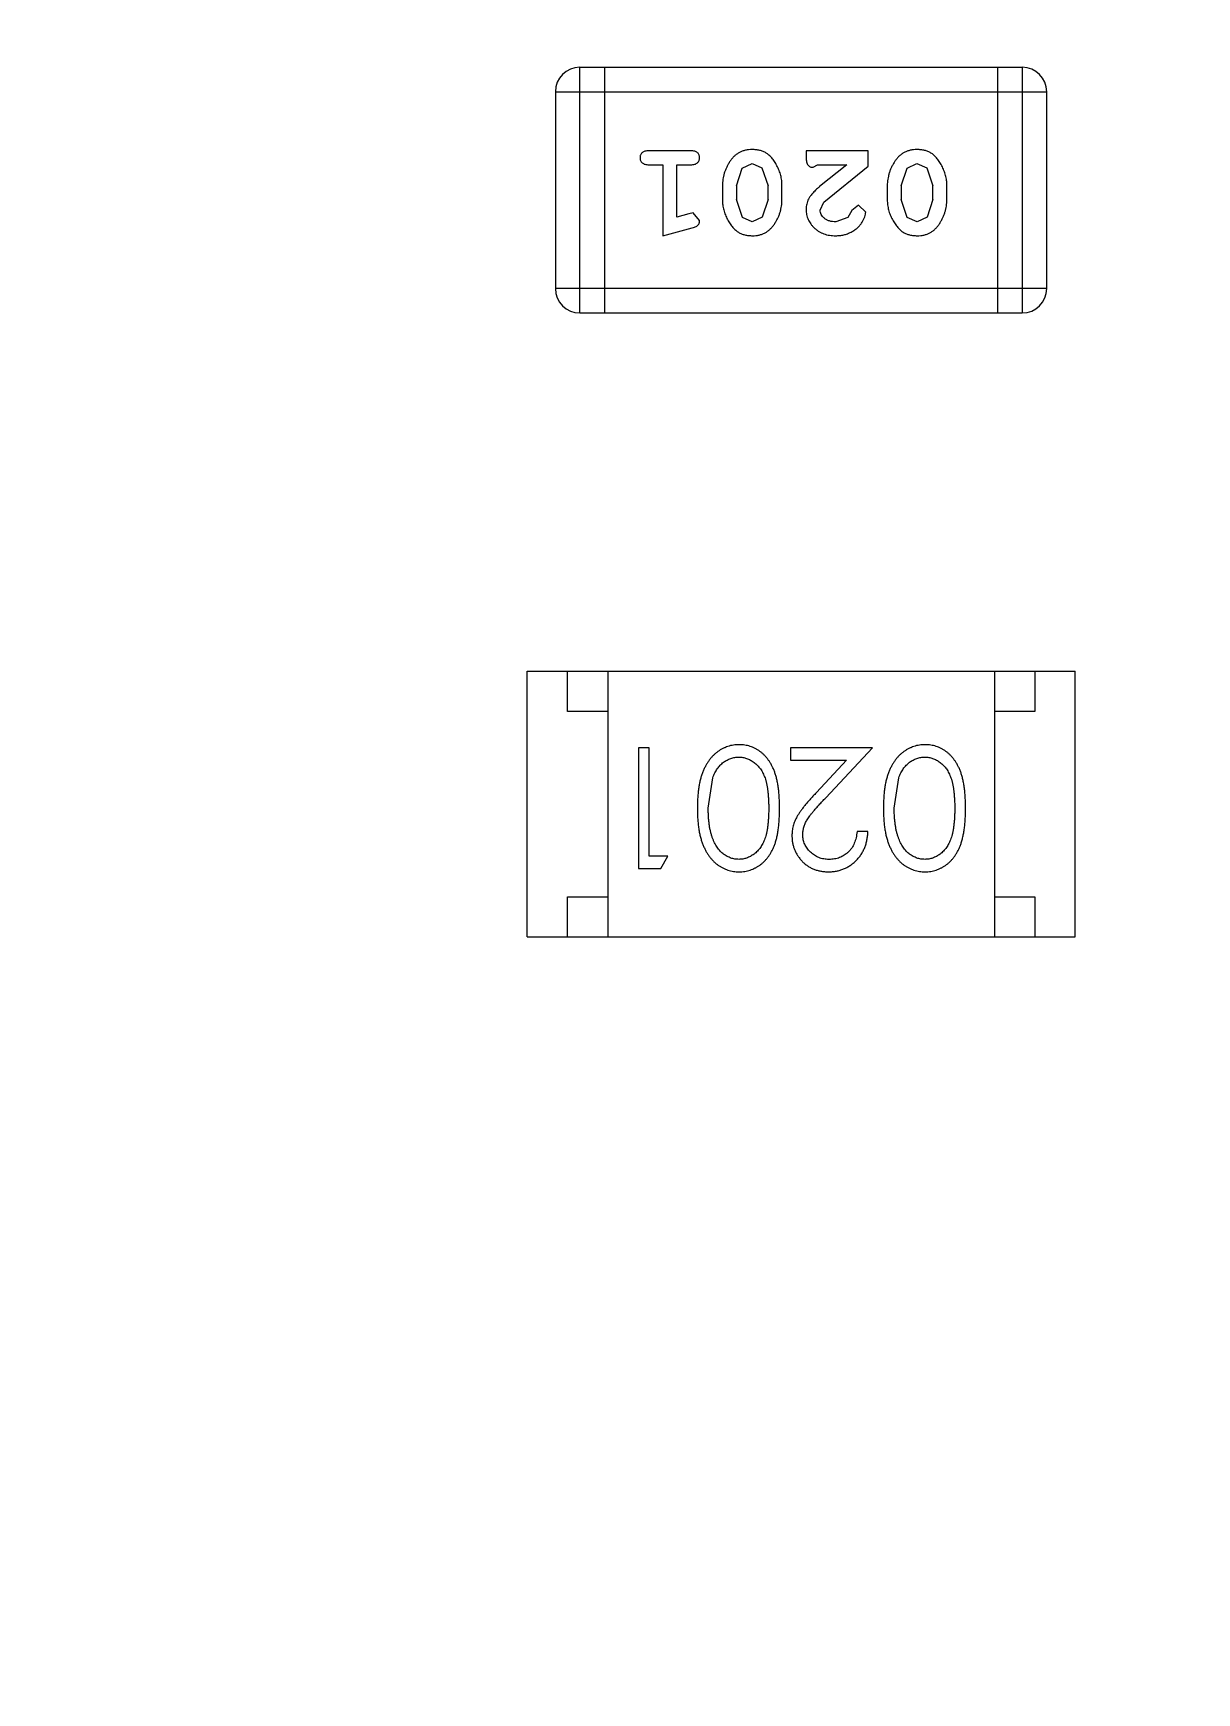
# Model space of a CAD drawing. Header units: inches. Extents: x 398 to 599, y 40 to 151.
# Drawn here: x 541.208 to 542.651, y 102.353 to 104.413 of the extents above; entities that cross this region are included whole.
import ezdxf

# ---------------------------------------------------------------- set-up
doc = ezdxf.new("R2010")
doc.units = ezdxf.units.IN
doc.header["$LTSCALE"] = 1.21
doc.header["$MEASUREMENT"] = 0
doc.layers.get('0').update_dxf_attribs({"linetype": 'CONTINUOUS'})

msp = doc.modelspace()

# ---------------------------------------------------------------- linework, layer by layer
at = {"color": 7, "linetype": 'Continuous'}
for p, q in [((541.886, 104.0655), (541.886, 104.3703)), ((542.4347, 104.3703), (541.886, 104.3703)), ((541.9165, 104.3703), (541.9165, 104.0655)), ((542.4042, 104.3703), (542.4042, 104.0655)), ((542.4347, 104.3703), (542.4347, 104.0655)), ((541.8555, 104.3399), (541.8555, 104.096)), ((541.8555, 104.3399), (542.4651, 104.3399)), ((542.4651, 104.096), (542.4651, 104.3399)), ((542.0235, 104.2667), (541.9716, 104.2667)), ((542.1666, 104.2667), (542.1666, 104.2588)), ((542.2437, 104.2667), (542.1666, 104.2667)), ((542.2437, 104.2478), (542.2437, 104.2667)), ((541.9716, 104.2494), (541.9889, 104.2494)), ((541.9889, 104.2494), (541.9889, 104.1613)), ((542.0062, 104.1844), (542.0062, 104.2494)), ((542.0062, 104.2494), (542.0235, 104.2494)), ((542.0801, 104.2234), (542.0874, 104.2452)), ((542.0874, 104.2452), (542.0997, 104.251)), ((542.0997, 104.251), (542.1118, 104.2457)), ((542.1118, 104.2457), (542.1194, 104.2234)), ((542.1753, 104.2463), (542.1808, 104.2494)), ((542.1808, 104.2494), (542.217, 104.2494)), ((542.217, 104.2494), (542.1834, 104.2224)), ((542.1887, 104.2029), (542.2437, 104.2478)), ((542.2846, 104.2234), (542.2919, 104.2452)), ((542.2919, 104.2452), (542.3042, 104.251)), ((542.3042, 104.251), (542.3163, 104.2457)), ((542.3163, 104.2457), (542.324, 104.2234)), ((542.0628, 104.2237), (542.0628, 104.2059)), ((542.0801, 104.2234), (542.0801, 104.2062)), ((542.1194, 104.2062), (542.1194, 104.2234)), ((542.1367, 104.2059), (542.1367, 104.2237)), ((542.2673, 104.2237), (542.2673, 104.2059)), ((542.2846, 104.2234), (542.2846, 104.2062)), ((542.324, 104.2062), (542.324, 104.2234)), ((542.3413, 104.2059), (542.3413, 104.2237)), ((542.0877, 104.1839), (542.0801, 104.2062)), ((542.1194, 104.2062), (542.1122, 104.1844)), ((542.1839, 104.1931), (542.1887, 104.2029)), ((542.2233, 104.1925), (542.2183, 104.184)), ((542.2318, 104.1991), (542.2233, 104.1925)), ((542.2406, 104.1906), (542.2318, 104.1991)), ((542.2922, 104.1839), (542.2846, 104.2062)), ((542.324, 104.2062), (542.3167, 104.1844)), ((542.0212, 104.1886), (542.0062, 104.1844)), ((542.0266, 104.1896), (542.0212, 104.1886)), ((542.0345, 104.1804), (542.0266, 104.1896)), ((542.0998, 104.1786), (542.0877, 104.1839)), ((542.1122, 104.1844), (542.0998, 104.1786)), ((542.2183, 104.184), (542.2034, 104.1786)), ((542.3043, 104.1786), (542.2922, 104.1839)), ((542.3167, 104.1844), (542.3043, 104.1786)), ((541.9889, 104.1613), (542.0254, 104.1712)), ((542.4651, 104.096), (541.8555, 104.096)), ((541.886, 104.0655), (542.4347, 104.0655)), ((541.8205, 103.2911), (541.8205, 103.6211)), ((541.8205, 103.6211), (542.5005, 103.6211)), ((541.8705, 103.5711), (541.8705, 103.6211)), ((541.9205, 103.6211), (541.9205, 103.2911)), ((542.4005, 103.6211), (542.4005, 103.2911)), ((542.4505, 103.6211), (542.4505, 103.5711)), ((542.5005, 103.2911), (542.5005, 103.6211)), ((541.9205, 103.5711), (541.8705, 103.5711)), ((542.4505, 103.5711), (542.4005, 103.5711)), ((541.9587, 103.5259), (541.9587, 103.3759)), ((541.9721, 103.5259), (541.9587, 103.5259)), ((541.9721, 103.3913), (541.9721, 103.5259)), ((542.1471, 103.5259), (542.1471, 103.5105)), ((542.249, 103.5259), (542.1471, 103.5259)), ((542.1909, 103.4638), (542.249, 103.5259)), ((542.1471, 103.5105), (542.2169, 103.5105)), ((542.2169, 103.5105), (542.1794, 103.4704)), ((542.0452, 103.4509), (542.0509, 103.4886)), ((542.276, 103.4509), (542.2816, 103.4886)), ((542.2433, 103.422), (542.2298, 103.422)), ((541.9952, 103.3913), (541.9721, 103.3913)), ((541.9864, 103.3759), (541.9952, 103.3913)), ((541.9587, 103.3759), (541.9864, 103.3759)), ((541.8705, 103.2911), (541.8705, 103.3411)), ((541.8705, 103.3411), (541.9205, 103.3411)), ((542.4005, 103.3411), (542.4505, 103.3411)), ((542.4505, 103.3411), (542.4505, 103.2911)), ((541.8205, 103.2911), (542.5005, 103.2911))]:
    msp.add_line(p, q, dxfattribs=at)
for centre, radius, start, end in [((553.751, 92.925), 23, 281.22586, 258.77532), ((553.751, 92.925), 22.75, 294.44334, 241.13427), ((541.886, 104.3399), 0.0305, 90, 180), ((542.4347, 104.3399), 0.0305, 0, 90), ((541.886, 104.096), 0.0305, 180, 270), ((542.4347, 104.096), 0.0305, 270, 0)]:
    msp.add_arc(centre, radius, start, end, dxfattribs=at)
for points, knots in [([(541.9716, 104.2667), (541.9707, 104.2667), (541.969, 104.2667), (541.9667, 104.2662), (541.9647, 104.2655), (541.9632, 104.2644), (541.962, 104.2631), (541.9612, 104.2615), (541.9606, 104.2599), (541.9606, 104.2587), (541.9606, 104.2581)], [0, 0, 0, 0, 0.169012, 0.317488, 0.445429, 0.560977, 0.67065, 0.776666, 0.88492, 1, 1, 1, 1]), ([(541.9606, 104.2581), (541.9606, 104.2574), (541.9606, 104.2563), (541.9612, 104.2546), (541.962, 104.2531), (541.9632, 104.2518), (541.9647, 104.2507), (541.9667, 104.2499), (541.969, 104.2495), (541.9707, 104.2494), (541.9716, 104.2494)], [0, 0, 0, 0, 0.11517, 0.223509, 0.328254, 0.438012, 0.553651, 0.682263, 0.830856, 1, 1, 1, 1]), ([(542.0345, 104.2581), (542.0345, 104.2587), (542.0344, 104.2599), (542.0339, 104.2615), (542.0331, 104.263), (542.0319, 104.2644), (542.0303, 104.2655), (542.0284, 104.2662), (542.0261, 104.2667), (542.0244, 104.2667), (542.0235, 104.2667)], [0, 0, 0, 0, 0.115051, 0.223278, 0.329269, 0.437893, 0.554681, 0.682591, 0.83103, 1, 1, 1, 1]), ([(542.0235, 104.2494), (542.0244, 104.2494), (542.0261, 104.2495), (542.0284, 104.2499), (542.0303, 104.2507), (542.0319, 104.2518), (542.033, 104.2531), (542.0339, 104.2546), (542.0344, 104.2563), (542.0345, 104.2574), (542.0345, 104.2581)], [0, 0, 0, 0, 0.169102, 0.317658, 0.446239, 0.563118, 0.671828, 0.776546, 0.884858, 1, 1, 1, 1]), ([(542.0997, 104.2683), (542.0983, 104.2682), (542.0954, 104.2682), (542.0913, 104.2675), (542.0875, 104.2663), (542.0839, 104.2647), (542.0806, 104.2627), (542.0776, 104.2602), (542.0748, 104.2573), (542.0723, 104.2539), (542.0701, 104.2503), (542.0682, 104.2466), (542.0665, 104.2429), (542.0651, 104.2391), (542.0641, 104.2353), (542.0633, 104.2315), (542.0629, 104.2276), (542.0628, 104.225), (542.0628, 104.2237)], [0, 0, 0, 0, 0.067217, 0.131051, 0.19272, 0.252824, 0.312745, 0.373449, 0.436041, 0.501494, 0.567761, 0.632087, 0.695096, 0.757109, 0.817993, 0.878657, 0.939311, 1, 1, 1, 1]), ([(542.1367, 104.2237), (542.1367, 104.2247), (542.1367, 104.2269), (542.1364, 104.23), (542.1359, 104.2332), (542.1352, 104.2363), (542.1343, 104.2393), (542.1332, 104.2423), (542.1319, 104.2453), (542.1305, 104.2482), (542.1289, 104.2509), (542.1273, 104.2534), (542.1256, 104.2557), (542.124, 104.2579), (542.1223, 104.2597), (542.1206, 104.2614), (542.1188, 104.2628), (542.1165, 104.2644), (542.1133, 104.266), (542.1091, 104.2673), (542.1045, 104.2681), (542.1013, 104.2682), (542.0997, 104.2683)], [0, 0, 0, 0, 0.049886, 0.09882, 0.148132, 0.19689, 0.246038, 0.295176, 0.345305, 0.395692, 0.445312, 0.491875, 0.535813, 0.577009, 0.616081, 0.652689, 0.687585, 0.720206, 0.785062, 0.85223, 0.923759, 1, 1, 1, 1]), ([(542.1666, 104.2588), (542.1667, 104.2578), (542.1667, 104.2558), (542.1671, 104.2531), (542.1678, 104.2508), (542.1689, 104.2491), (542.1702, 104.2478), (542.1717, 104.2469), (542.1734, 104.2463), (542.1747, 104.2463), (542.1753, 104.2463)], [0, 0, 0, 0, 0.1844, 0.34094, 0.473574, 0.586824, 0.690029, 0.789175, 0.890445, 1, 1, 1, 1]), ([(542.3042, 104.2683), (542.3028, 104.2682), (542.3, 104.2682), (542.2959, 104.2675), (542.292, 104.2663), (542.2884, 104.2647), (542.2851, 104.2627), (542.2821, 104.2602), (542.2793, 104.2573), (542.2768, 104.2539), (542.2746, 104.2503), (542.2727, 104.2466), (542.271, 104.2429), (542.2697, 104.2391), (542.2686, 104.2353), (542.2679, 104.2315), (542.2674, 104.2276), (542.2673, 104.225), (542.2673, 104.2237)], [0, 0, 0, 0, 0.067217, 0.131051, 0.19272, 0.252824, 0.312745, 0.373449, 0.436041, 0.501494, 0.567761, 0.632087, 0.695096, 0.757109, 0.817993, 0.878657, 0.939311, 1, 1, 1, 1]), ([(542.3413, 104.2237), (542.3412, 104.2247), (542.3412, 104.2269), (542.3409, 104.23), (542.3404, 104.2332), (542.3397, 104.2363), (542.3388, 104.2393), (542.3377, 104.2423), (542.3365, 104.2453), (542.335, 104.2482), (542.3334, 104.2509), (542.3318, 104.2534), (542.3301, 104.2557), (542.3285, 104.2579), (542.3268, 104.2597), (542.3251, 104.2614), (542.3233, 104.2628), (542.321, 104.2644), (542.3178, 104.266), (542.3136, 104.2673), (542.309, 104.2681), (542.3059, 104.2682), (542.3042, 104.2683)], [0, 0, 0, 0, 0.049886, 0.09882, 0.148132, 0.19689, 0.246038, 0.295176, 0.345305, 0.395692, 0.445312, 0.491875, 0.535813, 0.577009, 0.616081, 0.652689, 0.687585, 0.720206, 0.785062, 0.85223, 0.923759, 1, 1, 1, 1]), ([(542.1834, 104.2224), (542.1825, 104.2216), (542.1808, 104.2201), (542.1785, 104.2179), (542.1763, 104.2158), (542.1745, 104.2138), (542.1729, 104.2119), (542.1715, 104.2102), (542.1704, 104.2085), (542.1693, 104.2065), (542.1682, 104.2039), (542.1673, 104.2007), (542.1667, 104.1974), (542.1667, 104.1952), (542.1666, 104.1941)], [0, 0, 0, 0, 0.103002, 0.197728, 0.285279, 0.365235, 0.437224, 0.502446, 0.560545, 0.611446, 0.707576, 0.80349, 0.900532, 1, 1, 1, 1]), ([(542.0628, 104.2059), (542.0628, 104.2048), (542.0629, 104.2027), (542.0632, 104.1995), (542.0637, 104.1964), (542.0644, 104.1933), (542.0653, 104.1902), (542.0664, 104.1872), (542.0677, 104.1842), (542.0692, 104.1814), (542.0708, 104.1786), (542.0724, 104.1761), (542.0741, 104.1738), (542.0757, 104.1717), (542.0775, 104.1698), (542.0792, 104.1682), (542.0809, 104.1667), (542.0833, 104.1652), (542.0864, 104.1636), (542.0906, 104.1623), (542.0952, 104.1615), (542.0983, 104.1614), (542.0999, 104.1613)], [0, 0, 0, 0, 0.049855, 0.099516, 0.148482, 0.19758, 0.246804, 0.296268, 0.346517, 0.397047, 0.446826, 0.49336, 0.537801, 0.579207, 0.617974, 0.654833, 0.689171, 0.722088, 0.786392, 0.853518, 0.924186, 1, 1, 1, 1]), ([(542.0999, 104.1613), (542.1014, 104.1613), (542.1042, 104.1614), (542.1083, 104.1621), (542.1121, 104.1633), (542.1157, 104.1648), (542.119, 104.1669), (542.122, 104.1694), (542.1248, 104.1724), (542.1273, 104.1758), (542.1295, 104.1794), (542.1314, 104.183), (542.1331, 104.1867), (542.1344, 104.1905), (542.1355, 104.1943), (542.1362, 104.1982), (542.1367, 104.202), (542.1367, 104.2046), (542.1367, 104.2059)], [0, 0, 0, 0, 0.06692, 0.130834, 0.19258, 0.252759, 0.312631, 0.373411, 0.436359, 0.501894, 0.568244, 0.632472, 0.69556, 0.757163, 0.818592, 0.878885, 0.939235, 1, 1, 1, 1]), ([(542.1666, 104.1941), (542.1667, 104.193), (542.1667, 104.1908), (542.1672, 104.1875), (542.168, 104.1844), (542.1692, 104.1814), (542.1706, 104.1786), (542.1724, 104.1759), (542.1745, 104.1733), (542.1769, 104.1708), (542.1796, 104.1686), (542.1824, 104.1666), (542.1855, 104.165), (542.1887, 104.1636), (542.1921, 104.1626), (542.1957, 104.1618), (542.1994, 104.1614), (542.202, 104.1613), (542.2033, 104.1613)], [0, 0, 0, 0, 0.060981, 0.120256, 0.178148, 0.236115, 0.293993, 0.352864, 0.413358, 0.476056, 0.539296, 0.602396, 0.665116, 0.728325, 0.792919, 0.859317, 0.928302, 1, 1, 1, 1]), ([(542.2034, 104.1786), (542.202, 104.1787), (542.1993, 104.1787), (542.1955, 104.1796), (542.1921, 104.181), (542.1893, 104.1829), (542.1869, 104.1852), (542.1852, 104.1876), (542.1842, 104.1903), (542.184, 104.1922), (542.1839, 104.1931)], [0, 0, 0, 0, 0.156344, 0.299348, 0.4327, 0.561, 0.682299, 0.791883, 0.89611, 1, 1, 1, 1]), ([(542.2673, 104.2059), (542.2673, 104.2048), (542.2674, 104.2027), (542.2677, 104.1995), (542.2682, 104.1964), (542.2689, 104.1933), (542.2698, 104.1902), (542.2709, 104.1872), (542.2722, 104.1842), (542.2737, 104.1814), (542.2753, 104.1786), (542.2769, 104.1761), (542.2786, 104.1738), (542.2803, 104.1717), (542.282, 104.1698), (542.2837, 104.1682), (542.2854, 104.1667), (542.2878, 104.1652), (542.291, 104.1636), (542.2951, 104.1623), (542.2997, 104.1615), (542.3028, 104.1614), (542.3045, 104.1613)], [0, 0, 0, 0, 0.049855, 0.099516, 0.148482, 0.19758, 0.246804, 0.296268, 0.346517, 0.397047, 0.446826, 0.49336, 0.537801, 0.579207, 0.617974, 0.654833, 0.689171, 0.722088, 0.786392, 0.853518, 0.924186, 1, 1, 1, 1]), ([(542.3045, 104.1613), (542.3059, 104.1613), (542.3087, 104.1614), (542.3128, 104.1621), (542.3166, 104.1633), (542.3202, 104.1648), (542.3235, 104.1669), (542.3266, 104.1694), (542.3293, 104.1724), (542.3318, 104.1758), (542.334, 104.1794), (542.3359, 104.183), (542.3376, 104.1867), (542.3389, 104.1905), (542.34, 104.1943), (542.3407, 104.1982), (542.3412, 104.202), (542.3412, 104.2046), (542.3413, 104.2059)], [0, 0, 0, 0, 0.06692, 0.130834, 0.19258, 0.252759, 0.312631, 0.373411, 0.436359, 0.501894, 0.568244, 0.632472, 0.69556, 0.757163, 0.818592, 0.878885, 0.939235, 1, 1, 1, 1]), ([(542.0254, 104.1712), (542.0263, 104.1714), (542.0279, 104.1719), (542.0299, 104.1728), (542.0316, 104.1737), (542.0328, 104.1747), (542.0336, 104.1759), (542.0341, 104.1772), (542.0345, 104.1787), (542.0345, 104.1798), (542.0345, 104.1804)], [0, 0, 0, 0, 0.187321, 0.344927, 0.475328, 0.579604, 0.674244, 0.773631, 0.882025, 1, 1, 1, 1]), ([(542.2033, 104.1613), (542.205, 104.1614), (542.2084, 104.1615), (542.2133, 104.1623), (542.218, 104.1638), (542.2225, 104.1658), (542.2267, 104.1682), (542.2303, 104.1711), (542.2335, 104.1743), (542.236, 104.1779), (542.238, 104.1814), (542.2394, 104.1848), (542.2404, 104.1878), (542.2405, 104.1897), (542.2406, 104.1906)], [0, 0, 0, 0, 0.098286, 0.193983, 0.289056, 0.384352, 0.477435, 0.566197, 0.652355, 0.737986, 0.818188, 0.887401, 0.94802, 1, 1, 1, 1]), ([(542.0835, 103.5297), (542.0823, 103.5297), (542.0799, 103.5297), (542.0764, 103.5292), (542.073, 103.5286), (542.0696, 103.5276), (542.0664, 103.5264), (542.0632, 103.525), (542.0601, 103.5232), (542.0571, 103.5212), (542.0542, 103.519), (542.0515, 103.5164), (542.0489, 103.5137), (542.0465, 103.5106), (542.0442, 103.5073), (542.0421, 103.5038), (542.0402, 103.5), (542.0384, 103.4959), (542.0368, 103.4915), (542.0355, 103.4868), (542.0343, 103.4817), (542.0333, 103.4762), (542.0327, 103.4704), (542.0321, 103.4642), (542.0318, 103.4577), (542.0318, 103.4532), (542.0317, 103.4509)], [0, 0, 0, 0, 0.033824, 0.067298, 0.10028, 0.133019, 0.165736, 0.198792, 0.232372, 0.266409, 0.301016, 0.336196, 0.371972, 0.408574, 0.446394, 0.485225, 0.525372, 0.567224, 0.611081, 0.65775, 0.70702, 0.759235, 0.814484, 0.873227, 0.934937, 1, 1, 1, 1]), ([(542.0509, 103.4886), (542.0513, 103.4896), (542.052, 103.4917), (542.0534, 103.4946), (542.0548, 103.4973), (542.0564, 103.4999), (542.0582, 103.5022), (542.06, 103.5043), (542.062, 103.5062), (542.0648, 103.5085), (542.0685, 103.5108), (542.0732, 103.5128), (542.0781, 103.5141), (542.0814, 103.5143), (542.0831, 103.5143)], [0, 0, 0, 0, 0.075949, 0.148549, 0.218996, 0.286119, 0.351826, 0.416074, 0.478265, 0.540325, 0.660405, 0.774606, 0.887187, 1, 1, 1, 1]), ([(542.0831, 103.5143), (542.0847, 103.5142), (542.088, 103.5141), (542.0929, 103.5128), (542.0976, 103.5107), (542.1014, 103.5083), (542.1042, 103.506), (542.1063, 103.5041), (542.1082, 103.502), (542.11, 103.4996), (542.1116, 103.4971), (542.1131, 103.4944), (542.1144, 103.4915), (542.1157, 103.4884), (542.1168, 103.485), (542.1177, 103.4812), (542.1184, 103.4771), (542.1191, 103.4726), (542.1196, 103.4677), (542.1199, 103.4624), (542.1202, 103.4568), (542.1202, 103.4529), (542.1202, 103.4509)], [0, 0, 0, 0, 0.060034, 0.120278, 0.182348, 0.247919, 0.281641, 0.315701, 0.350322, 0.385703, 0.421819, 0.459196, 0.497866, 0.538301, 0.58121, 0.628183, 0.679403, 0.734699, 0.794074, 0.858416, 0.927049, 1, 1, 1, 1]), ([(542.1337, 103.4509), (542.1336, 103.4533), (542.1336, 103.458), (542.1333, 103.4647), (542.1328, 103.4711), (542.1321, 103.477), (542.1312, 103.4825), (542.1301, 103.4877), (542.1288, 103.4924), (542.1273, 103.4968), (542.1256, 103.5008), (542.1237, 103.5045), (542.1217, 103.5079), (542.1196, 103.5111), (542.1173, 103.5141), (542.1148, 103.5168), (542.1121, 103.5193), (542.1093, 103.5215), (542.1064, 103.5234), (542.1034, 103.5251), (542.1003, 103.5265), (542.0971, 103.5277), (542.0938, 103.5286), (542.0905, 103.5292), (542.087, 103.5297), (542.0847, 103.5297), (542.0835, 103.5297)], [0, 0, 0, 0, 0.068113, 0.132564, 0.193427, 0.250218, 0.303569, 0.353576, 0.400235, 0.443586, 0.484619, 0.524292, 0.56238, 0.599049, 0.63494, 0.669782, 0.704009, 0.737842, 0.771098, 0.803896, 0.836415, 0.868639, 0.900715, 0.933378, 0.966213, 1, 1, 1, 1]), ([(542.3143, 103.5297), (542.3131, 103.5297), (542.3107, 103.5297), (542.3072, 103.5292), (542.3038, 103.5286), (542.3004, 103.5276), (542.2972, 103.5264), (542.294, 103.525), (542.2909, 103.5232), (542.2878, 103.5212), (542.285, 103.519), (542.2822, 103.5164), (542.2796, 103.5137), (542.2772, 103.5106), (542.275, 103.5073), (542.2729, 103.5038), (542.271, 103.5), (542.2692, 103.4959), (542.2676, 103.4915), (542.2663, 103.4868), (542.2651, 103.4817), (542.2641, 103.4762), (542.2634, 103.4704), (542.2629, 103.4642), (542.2626, 103.4577), (542.2625, 103.4532), (542.2625, 103.4509)], [0, 0, 0, 0, 0.033824, 0.067298, 0.10028, 0.133019, 0.165736, 0.198792, 0.232372, 0.266409, 0.301016, 0.336196, 0.371972, 0.408574, 0.446394, 0.485225, 0.525372, 0.567224, 0.611081, 0.65775, 0.70702, 0.759235, 0.814484, 0.873227, 0.934937, 1, 1, 1, 1]), ([(542.2816, 103.4886), (542.282, 103.4896), (542.2828, 103.4917), (542.2841, 103.4946), (542.2856, 103.4973), (542.2872, 103.4999), (542.2889, 103.5022), (542.2908, 103.5043), (542.2928, 103.5062), (542.2956, 103.5085), (542.2993, 103.5108), (542.304, 103.5128), (542.3088, 103.5141), (542.3122, 103.5143), (542.3138, 103.5143)], [0, 0, 0, 0, 0.075949, 0.148549, 0.218996, 0.286119, 0.351826, 0.416074, 0.478265, 0.540325, 0.660405, 0.774606, 0.887187, 1, 1, 1, 1]), ([(542.3138, 103.5143), (542.3155, 103.5142), (542.3188, 103.5141), (542.3237, 103.5128), (542.3284, 103.5107), (542.3322, 103.5083), (542.335, 103.506), (542.3371, 103.5041), (542.339, 103.502), (542.3407, 103.4996), (542.3424, 103.4971), (542.3438, 103.4944), (542.3452, 103.4915), (542.3464, 103.4884), (542.3475, 103.485), (542.3484, 103.4812), (542.3492, 103.4771), (542.3499, 103.4726), (542.3503, 103.4677), (542.3507, 103.4624), (542.351, 103.4568), (542.351, 103.4529), (542.351, 103.4509)], [0, 0, 0, 0, 0.060034, 0.120278, 0.182348, 0.247919, 0.281641, 0.315701, 0.350322, 0.385703, 0.421819, 0.459196, 0.497866, 0.538301, 0.58121, 0.628183, 0.679403, 0.734699, 0.794074, 0.858416, 0.927049, 1, 1, 1, 1]), ([(542.3644, 103.4509), (542.3644, 103.4533), (542.3644, 103.458), (542.3641, 103.4647), (542.3636, 103.4711), (542.3629, 103.477), (542.362, 103.4825), (542.3609, 103.4877), (542.3596, 103.4924), (542.3581, 103.4968), (542.3564, 103.5008), (542.3545, 103.5045), (542.3525, 103.5079), (542.3503, 103.5111), (542.348, 103.5141), (542.3456, 103.5168), (542.3429, 103.5193), (542.3401, 103.5215), (542.3372, 103.5234), (542.3342, 103.5251), (542.3311, 103.5265), (542.3279, 103.5277), (542.3246, 103.5286), (542.3212, 103.5292), (542.3178, 103.5297), (542.3155, 103.5297), (542.3143, 103.5297)], [0, 0, 0, 0, 0.068113, 0.132564, 0.193427, 0.250218, 0.303569, 0.353576, 0.400235, 0.443586, 0.484619, 0.524292, 0.56238, 0.599049, 0.63494, 0.669782, 0.704009, 0.737842, 0.771098, 0.803896, 0.836415, 0.868639, 0.900715, 0.933378, 0.966213, 1, 1, 1, 1]), ([(542.0317, 103.4509), (542.0318, 103.4486), (542.0318, 103.4441), (542.0321, 103.4376), (542.0326, 103.4314), (542.0334, 103.4255), (542.0343, 103.42), (542.0355, 103.4149), (542.0369, 103.4102), (542.0385, 103.4057), (542.0403, 103.4017), (542.0422, 103.3978), (542.0444, 103.3943), (542.0466, 103.391), (542.049, 103.3879), (542.0516, 103.3852), (542.0543, 103.3826), (542.0572, 103.3804), (542.0602, 103.3784), (542.0632, 103.3767), (542.0664, 103.3753), (542.0697, 103.3741), (542.073, 103.3731), (542.0764, 103.3725), (542.0799, 103.3721), (542.0823, 103.372), (542.0835, 103.372)], [0, 0, 0, 0, 0.065278, 0.127205, 0.186168, 0.241675, 0.294115, 0.343609, 0.390387, 0.434463, 0.476646, 0.517002, 0.555936, 0.593716, 0.630057, 0.665601, 0.700745, 0.734917, 0.768681, 0.802087, 0.834849, 0.867433, 0.900138, 0.932806, 0.966212, 1, 1, 1, 1]), ([(542.0831, 103.3874), (542.0814, 103.3875), (542.0781, 103.3877), (542.0733, 103.3889), (542.0686, 103.3911), (542.0649, 103.3934), (542.062, 103.3957), (542.06, 103.3977), (542.058, 103.3999), (542.0562, 103.4024), (542.0545, 103.4051), (542.053, 103.408), (542.0515, 103.4112), (542.0502, 103.4146), (542.049, 103.4183), (542.048, 103.4222), (542.0471, 103.4264), (542.0464, 103.4308), (542.0459, 103.4355), (542.0454, 103.4404), (542.0453, 103.4455), (542.0452, 103.4491), (542.0452, 103.4509)], [0, 0, 0, 0, 0.059689, 0.119507, 0.181075, 0.246162, 0.279894, 0.314468, 0.350403, 0.387474, 0.426147, 0.466624, 0.508745, 0.553328, 0.600058, 0.649177, 0.700552, 0.754894, 0.811825, 0.871514, 0.934319, 1, 1, 1, 1]), ([(542.1202, 103.4509), (542.1202, 103.4489), (542.1202, 103.4449), (542.1199, 103.4393), (542.1196, 103.434), (542.1191, 103.4291), (542.1185, 103.4246), (542.1176, 103.4204), (542.1167, 103.4167), (542.1156, 103.4133), (542.1144, 103.4102), (542.113, 103.4072), (542.1115, 103.4045), (542.1099, 103.402), (542.1082, 103.3997), (542.1063, 103.3976), (542.1042, 103.3956), (542.1014, 103.3934), (542.0976, 103.391), (542.0929, 103.3889), (542.088, 103.3877), (542.0847, 103.3875), (542.0831, 103.3874)], [0, 0, 0, 0, 0.073302, 0.142286, 0.206253, 0.266017, 0.321612, 0.372532, 0.419497, 0.462398, 0.502825, 0.541489, 0.579034, 0.615143, 0.650298, 0.684912, 0.718701, 0.752189, 0.817245, 0.879117, 0.939613, 1, 1, 1, 1]), ([(542.0835, 103.372), (542.0847, 103.372), (542.087, 103.3721), (542.0905, 103.3725), (542.0938, 103.3731), (542.0971, 103.3741), (542.1004, 103.3752), (542.1035, 103.3767), (542.1065, 103.3784), (542.1095, 103.3804), (542.1123, 103.3826), (542.1149, 103.385), (542.1174, 103.3878), (542.1197, 103.3907), (542.1219, 103.3939), (542.1239, 103.3974), (542.1257, 103.4011), (542.1274, 103.405), (542.1289, 103.4093), (542.1302, 103.414), (542.1313, 103.4192), (542.1321, 103.4247), (542.1328, 103.4307), (542.1333, 103.437), (542.1336, 103.4439), (542.1336, 103.4485), (542.1337, 103.4509)], [0, 0, 0, 0, 0.033742, 0.066533, 0.099153, 0.13154, 0.164087, 0.196563, 0.229707, 0.263315, 0.297504, 0.331686, 0.366482, 0.4021, 0.438958, 0.476748, 0.515985, 0.556589, 0.599519, 0.645765, 0.695487, 0.748721, 0.805687, 0.866754, 0.931405, 1, 1, 1, 1]), ([(542.1794, 103.4704), (542.178, 103.4689), (542.1752, 103.4659), (542.1712, 103.4616), (542.1677, 103.4574), (542.1645, 103.4536), (542.1616, 103.4499), (542.1592, 103.4465), (542.1571, 103.4434), (542.1547, 103.4396), (542.1524, 103.4348), (542.1505, 103.4289), (542.1493, 103.4228), (542.1491, 103.4187), (542.149, 103.4166)], [0, 0, 0, 0, 0.09953, 0.192079, 0.277712, 0.357454, 0.429648, 0.495771, 0.555538, 0.608657, 0.707578, 0.804328, 0.901298, 1, 1, 1, 1]), ([(542.1625, 103.4178), (542.1626, 103.4194), (542.1627, 103.4227), (542.1637, 103.4275), (542.1654, 103.4321), (542.1674, 103.4359), (542.1695, 103.439), (542.1713, 103.4417), (542.1737, 103.4447), (542.1763, 103.4479), (542.1794, 103.4515), (542.1829, 103.4553), (542.1867, 103.4595), (542.1895, 103.4623), (542.1909, 103.4638)], [0, 0, 0, 0, 0.088014, 0.174976, 0.2638, 0.355443, 0.406413, 0.465519, 0.533076, 0.609353, 0.693899, 0.787171, 0.889197, 1, 1, 1, 1]), ([(542.2625, 103.4509), (542.2625, 103.4486), (542.2626, 103.4441), (542.2629, 103.4376), (542.2634, 103.4314), (542.2642, 103.4255), (542.2651, 103.42), (542.2663, 103.4149), (542.2677, 103.4102), (542.2693, 103.4057), (542.2711, 103.4017), (542.273, 103.3978), (542.2751, 103.3943), (542.2774, 103.391), (542.2798, 103.3879), (542.2824, 103.3852), (542.2851, 103.3826), (542.288, 103.3804), (542.2909, 103.3784), (542.294, 103.3767), (542.2972, 103.3753), (542.3004, 103.3741), (542.3038, 103.3731), (542.3072, 103.3725), (542.3107, 103.3721), (542.3131, 103.372), (542.3143, 103.372)], [0, 0, 0, 0, 0.065278, 0.127205, 0.186168, 0.241675, 0.294115, 0.343609, 0.390387, 0.434463, 0.476646, 0.517002, 0.555936, 0.593716, 0.630057, 0.665601, 0.700745, 0.734917, 0.768681, 0.802087, 0.834849, 0.867433, 0.900138, 0.932806, 0.966212, 1, 1, 1, 1]), ([(542.3138, 103.3874), (542.3122, 103.3875), (542.3089, 103.3877), (542.3041, 103.3889), (542.2994, 103.3911), (542.2956, 103.3934), (542.2928, 103.3957), (542.2907, 103.3977), (542.2888, 103.3999), (542.287, 103.4024), (542.2853, 103.4051), (542.2837, 103.408), (542.2823, 103.4112), (542.281, 103.4146), (542.2798, 103.4183), (542.2787, 103.4222), (542.2779, 103.4264), (542.2772, 103.4308), (542.2767, 103.4355), (542.2762, 103.4404), (542.276, 103.4455), (542.276, 103.4491), (542.276, 103.4509)], [0, 0, 0, 0, 0.059689, 0.119507, 0.181075, 0.246162, 0.279894, 0.314468, 0.350403, 0.387474, 0.426147, 0.466624, 0.508745, 0.553328, 0.600058, 0.649177, 0.700552, 0.754894, 0.811825, 0.871514, 0.934319, 1, 1, 1, 1]), ([(542.351, 103.4509), (542.351, 103.4489), (542.351, 103.4449), (542.3507, 103.4393), (542.3504, 103.434), (542.3498, 103.4291), (542.3492, 103.4246), (542.3484, 103.4204), (542.3475, 103.4167), (542.3464, 103.4133), (542.3452, 103.4102), (542.3438, 103.4072), (542.3423, 103.4045), (542.3407, 103.402), (542.3389, 103.3997), (542.337, 103.3976), (542.335, 103.3956), (542.3322, 103.3934), (542.3284, 103.391), (542.3237, 103.3889), (542.3188, 103.3877), (542.3155, 103.3875), (542.3138, 103.3874)], [0, 0, 0, 0, 0.073302, 0.142286, 0.206253, 0.266017, 0.321612, 0.372532, 0.419497, 0.462398, 0.502825, 0.541489, 0.579034, 0.615143, 0.650298, 0.684912, 0.718701, 0.752189, 0.817245, 0.879117, 0.939613, 1, 1, 1, 1]), ([(542.3143, 103.372), (542.3155, 103.372), (542.3178, 103.3721), (542.3212, 103.3725), (542.3246, 103.3731), (542.3279, 103.3741), (542.3311, 103.3752), (542.3342, 103.3767), (542.3373, 103.3784), (542.3402, 103.3804), (542.343, 103.3826), (542.3457, 103.385), (542.3482, 103.3878), (542.3505, 103.3907), (542.3526, 103.3939), (542.3547, 103.3974), (542.3565, 103.4011), (542.3582, 103.405), (542.3596, 103.4093), (542.3609, 103.414), (542.362, 103.4192), (542.3629, 103.4247), (542.3636, 103.4307), (542.3641, 103.437), (542.3644, 103.4439), (542.3644, 103.4485), (542.3644, 103.4509)], [0, 0, 0, 0, 0.033742, 0.066533, 0.099153, 0.13154, 0.164087, 0.196563, 0.229707, 0.263315, 0.297504, 0.331686, 0.366482, 0.4021, 0.438958, 0.476748, 0.515985, 0.556589, 0.599519, 0.645765, 0.695487, 0.748721, 0.805687, 0.866754, 0.931405, 1, 1, 1, 1]), ([(542.149, 103.4166), (542.1491, 103.4151), (542.1492, 103.4122), (542.1497, 103.4079), (542.1508, 103.4038), (542.1521, 103.3997), (542.1539, 103.3959), (542.1561, 103.3922), (542.1586, 103.3886), (542.1615, 103.3853), (542.1647, 103.3821), (542.1683, 103.3795), (542.172, 103.3771), (542.176, 103.3752), (542.1803, 103.3738), (542.1848, 103.3728), (542.1895, 103.3721), (542.1927, 103.3721), (542.1944, 103.372)], [0, 0, 0, 0, 0.06271, 0.123347, 0.183401, 0.242828, 0.302097, 0.36242, 0.423725, 0.487032, 0.550491, 0.612709, 0.674265, 0.73617, 0.799211, 0.863483, 0.930525, 1, 1, 1, 1]), ([(542.195, 103.3874), (542.1939, 103.3874), (542.1917, 103.3875), (542.1885, 103.3879), (542.1854, 103.3886), (542.1824, 103.3896), (542.1796, 103.3909), (542.1769, 103.3924), (542.1743, 103.3943), (542.1719, 103.3964), (542.1697, 103.3986), (542.1678, 103.4011), (542.1662, 103.4036), (542.1648, 103.4062), (542.1638, 103.409), (542.1631, 103.4118), (542.1626, 103.4148), (542.1625, 103.4168), (542.1625, 103.4178)], [0, 0, 0, 0, 0.068027, 0.133505, 0.19695, 0.26027, 0.322741, 0.384982, 0.448465, 0.513424, 0.578224, 0.640011, 0.700094, 0.760067, 0.819012, 0.877878, 0.938035, 1, 1, 1, 1]), ([(542.1944, 103.372), (542.196, 103.3721), (542.1993, 103.3721), (542.2042, 103.3728), (542.2088, 103.3739), (542.2132, 103.3754), (542.2174, 103.3775), (542.2214, 103.3799), (542.2253, 103.3827), (542.2288, 103.386), (542.2321, 103.3896), (542.235, 103.3935), (542.2374, 103.3977), (542.2394, 103.4021), (542.2411, 103.4067), (542.2422, 103.4116), (542.243, 103.4167), (542.2432, 103.4202), (542.2433, 103.422)], [0, 0, 0, 0, 0.06445, 0.126725, 0.187421, 0.247417, 0.306749, 0.366595, 0.427749, 0.490235, 0.553031, 0.614805, 0.676505, 0.738096, 0.801021, 0.864897, 0.931209, 1, 1, 1, 1]), ([(542.2298, 103.422), (542.2297, 103.4207), (542.2294, 103.4181), (542.2287, 103.4143), (542.2277, 103.4108), (542.2265, 103.4074), (542.225, 103.4043), (542.2233, 103.4015), (542.2213, 103.3988), (542.219, 103.3965), (542.2165, 103.3943), (542.2139, 103.3925), (542.2111, 103.3909), (542.2082, 103.3896), (542.2051, 103.3886), (542.2019, 103.3879), (542.1985, 103.3875), (542.1962, 103.3874), (542.195, 103.3874)], [0, 0, 0, 0, 0.073648, 0.143686, 0.210962, 0.275557, 0.338064, 0.399311, 0.4594, 0.51934, 0.579024, 0.637809, 0.695959, 0.754122, 0.813113, 0.873453, 0.935561, 1, 1, 1, 1])]:
    msp.add_open_spline(points, degree=3, knots=knots, dxfattribs=at)

doc.saveas('drawing.dxf')
